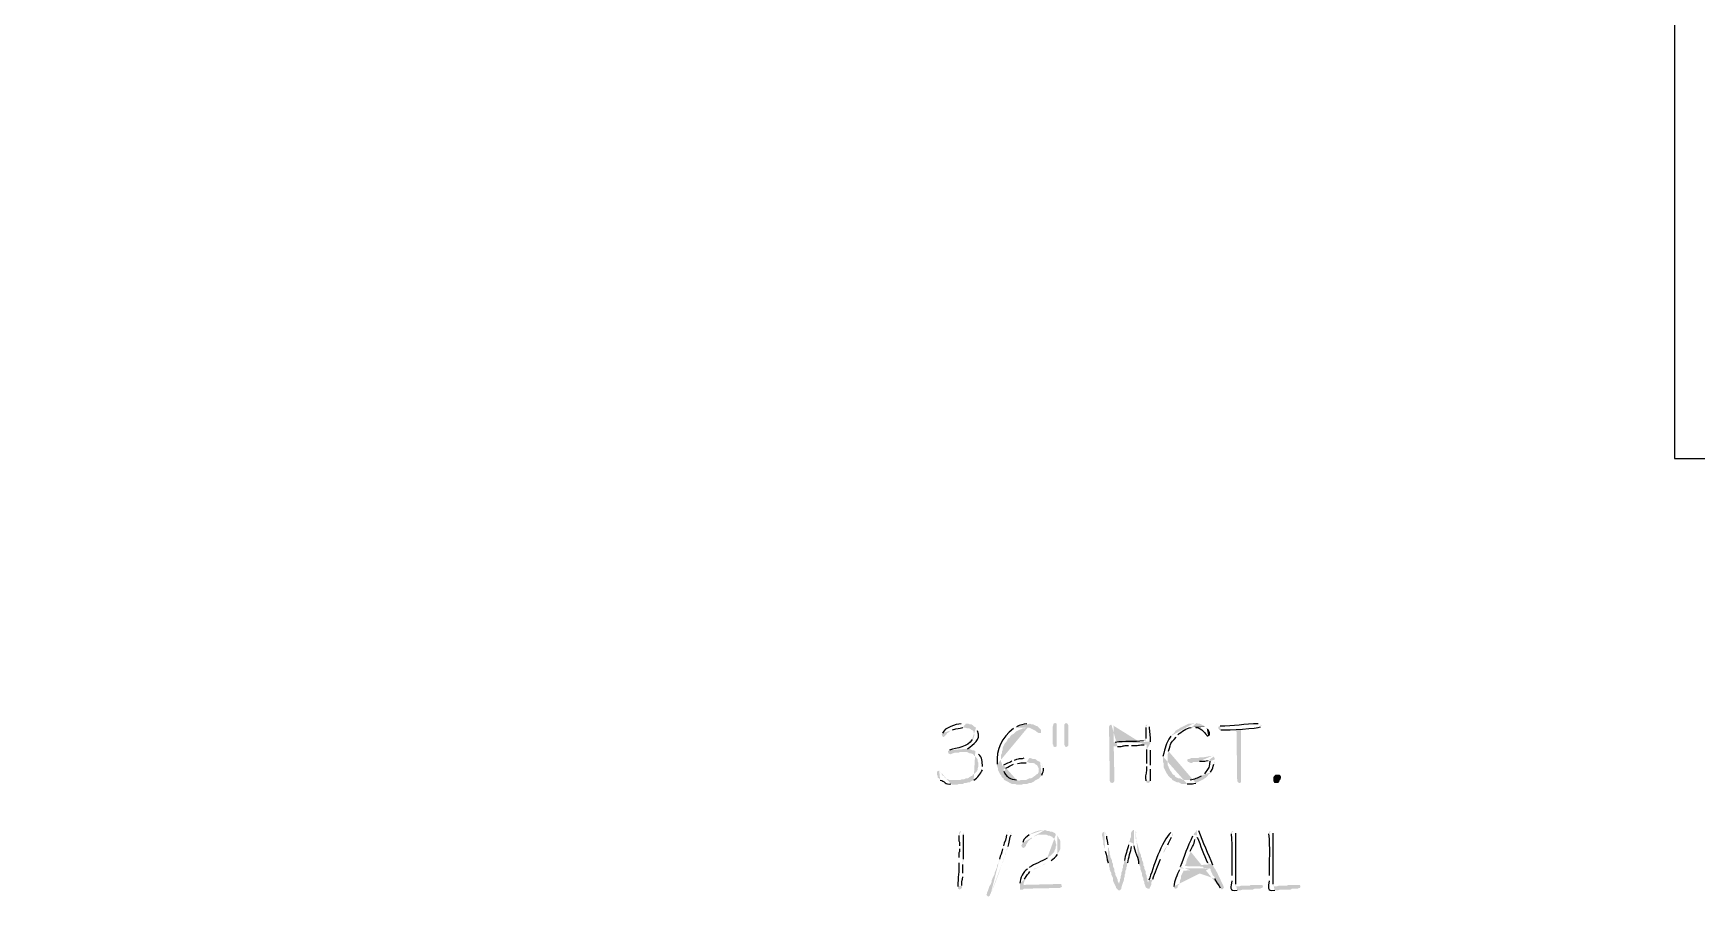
# Model space of a CAD drawing. Header units: inches. Extents: x -167 to 6071, y -6287 to -2731.
# Drawn here: x 229 to 342.4, y -5776.1 to -5716.6 of the extents above; entities that cross this region are included whole.
import ezdxf

# ---------------------------------------------------------------- set-up
doc = ezdxf.new("R2010")
doc.units = ezdxf.units.IN
doc.header["$LTSCALE"] = 96
doc.header["$MEASUREMENT"] = 0
doc.layers.add('PDF_Geometry', color=7, linetype='Continuous', true_color=0x4a4a4a)
doc.layers.add('PDF_Solid Fills', color=7, linetype='Continuous')

msp = doc.modelspace()

# ---------------------------------------------------------------- hatches: boundary and pattern name
at = {"layer": 'PDF_Solid Fills', "transparency": 33554559}
h = msp.add_hatch(color=256, dxfattribs=at)
h.paths.add_polyline_path([(292.44, -5763.67), (292.28, -5763.67)], flags=0)
h.paths.add_polyline_path([(291, -5764.31), (290.94, -5764.42), (291, -5764.52), (291.05, -5764.58), (291.1, -5764.58), (291.21, -5764.47), (291.26, -5764.42), (291.32, -5764.31), (291.42, -5764.26), (291.48, -5764.2), (291.69, -5764.1)], flags=0)
h.paths.add_polyline_path([(292.38, -5763.94), (293.29, -5763.94), (293.18, -5763.88), (293.13, -5763.83), (293.08, -5763.78), (292.97, -5763.72), (292.86, -5763.72), (292.76, -5763.67), (292.6, -5763.67)], flags=0)
h = msp.add_hatch(color=256, dxfattribs=at)
h.paths.add_polyline_path([(293.29, -5763.94), (292.49, -5763.94), (292.54, -5763.94), (292.7, -5763.99), (292.81, -5763.99), (292.92, -5764.04), (292.97, -5764.1), (293.02, -5764.1), (293.13, -5764.2), (293.13, -5764.31), (293.18, -5764.42), (293.18, -5764.47), (293.13, -5764.58), (293.13, -5764.68), (293.02, -5764.74)], flags=0)
h.paths.add_polyline_path([(291.48, -5765.48), (291.37, -5765.54), (291.37, -5765.59), (291.42, -5765.7), (291.53, -5765.75), (291.58, -5765.75), (291.69, -5765.7), (291.85, -5765.64), (292.12, -5765.64), (292.22, -5765.59), (292.44, -5765.59), (293.24, -5765.54), (293.13, -5765.48), (293.02, -5765.48), (292.81, -5765.38), (292.65, -5765.38), (292.7, -5765.38)], flags=0)
h.paths.add_polyline_path([(293.4, -5764.15), (293.34, -5764.04)], flags=0)
h = msp.add_hatch(color=256, dxfattribs=at)
h.paths.add_polyline_path([(295.96, -5763.94), (295.85, -5763.99)], flags=0)
h.paths.add_polyline_path([(294.73, -5766.44), (294.73, -5766.55), (295.05, -5766.55), (295.05, -5766.39), (295, -5766.28), (295, -5765.8), (295.05, -5765.7), (295.05, -5765.59), (295.1, -5765.48), (295.1, -5765.32), (295.26, -5765), (295.37, -5764.9), (295.48, -5764.68), (295.58, -5764.63), (295.64, -5764.52), (295.74, -5764.42), (295.85, -5764.36), (296.01, -5764.2), (296.22, -5764.1), (296.38, -5764.04), (296.49, -5763.99), (296.6, -5763.99), (296.7, -5763.94), (296.81, -5763.94)], flags=0)
h = msp.add_hatch(color=256, dxfattribs=at)
h.paths.add_polyline_path([(296.81, -5763.67), (296.76, -5763.67)], flags=0)
h.paths.add_polyline_path([(296.06, -5763.88), (295.96, -5763.94), (296.92, -5763.94), (297.34, -5764.15), (297.45, -5764.26), (297.5, -5764.26), (297.56, -5764.31), (297.72, -5764.31), (297.72, -5764.1), (297.45, -5763.83), (297.4, -5763.83), (297.18, -5763.72), (297.08, -5763.72), (296.97, -5763.67)], flags=0)
for points in [[(298.68, -5763.62), (298.57, -5763.67), (298.57, -5763.72), (298.52, -5763.88), (298.52, -5765.06), (298.57, -5765.11), (298.57, -5765.22), (298.68, -5765.27), (298.78, -5765.22), (298.78, -5763.67)], [(299.42, -5763.62), (299.32, -5763.72), (299.32, -5765.11), (299.37, -5765.22), (299.42, -5765.27), (299.53, -5765.22), (299.58, -5765.16), (299.58, -5763.78), (299.53, -5763.67)], [(311.37, -5764.04), (311.05, -5764.04), (311.1, -5767.56), (311.16, -5767.67), (311.26, -5767.72), (311.37, -5767.67), (311.37, -5767.56)], [(313.77, -5767.72), (313.66, -5767.72), (313.61, -5767.67), (313.56, -5767.56), (313.56, -5767.35), (313.61, -5767.24), (313.72, -5767.14), (313.98, -5767.14), (314.04, -5767.19), (314.09, -5767.3), (314.09, -5767.35), (314.04, -5767.51), (313.98, -5767.56), (313.98, -5767.62), (313.88, -5767.72)], [(299, -5774.6), (296.54, -5774.66), (296.28, -5774.66), (296.28, -5774.98), (296.49, -5774.98), (296.54, -5774.92), (298.94, -5774.87), (299, -5774.87), (299.1, -5774.82), (299.16, -5774.76), (299.1, -5774.66), (299.1, -5774.6)], [(312.65, -5774.66), (312.01, -5774.66), (311.96, -5774.71), (311.37, -5774.71), (311.26, -5774.76), (311, -5774.76), (312.86, -5774.76), (312.81, -5774.66), (312.76, -5774.66)], [(315.21, -5774.66), (314.57, -5774.66), (314.52, -5774.71), (313.93, -5774.71), (313.82, -5774.76), (313.56, -5774.76), (315.42, -5774.76), (315.37, -5774.66), (315.32, -5774.66)]]:
    msp.add_hatch(color=256, dxfattribs=at).paths.add_polyline_path(points)
h = msp.add_hatch(color=256, dxfattribs=at)
h.paths.add_polyline_path([(302.52, -5763.72), (302.41, -5763.78), (302.36, -5763.88), (302.41, -5767.56), (302.46, -5767.67), (302.57, -5767.72), (302.68, -5767.67), (302.73, -5767.56), (302.68, -5765.22), (302.94, -5765.22)], flags=0)
h.paths.add_polyline_path([(303.69, -5765.16), (303.9, -5765.16)], flags=0)
h.paths.add_polyline_path([(304.76, -5765.11), (304.92, -5765.11), (305.18, -5765), (302.68, -5764.95), (302.68, -5763.88), (302.62, -5763.78)], flags=0)
h = msp.add_hatch(color=256, dxfattribs=at)
h.paths.add_polyline_path([(304.97, -5763.72), (304.86, -5763.78), (304.86, -5763.94)], flags=0)
h.paths.add_polyline_path([(304.86, -5764.68), (304.86, -5764.84), (304.7, -5764.84)], flags=0)
h.paths.add_polyline_path([(302.78, -5764.95), (302.68, -5764.95), (305.18, -5765), (305.18, -5764.9)], flags=0)
h.paths.add_polyline_path([(305.13, -5763.88), (305.08, -5763.78)], flags=0)
h = msp.add_hatch(color=256, dxfattribs=at)
h.paths.add_polyline_path([(308.17, -5763.62), (308.12, -5763.62), (308.01, -5763.67), (307.8, -5763.67), (307.26, -5763.94), (307.21, -5763.94), (307.1, -5764.04), (306.89, -5764.15), (306.84, -5764.26), (306.57, -5764.52)], flags=0)
h.paths.add_polyline_path([(306.04, -5765.91), (306.04, -5766.28), (306.09, -5766.39), (306.09, -5766.66), (306.3, -5767.08), (306.36, -5767.14), (306.41, -5767.24), (306.52, -5767.35), (306.62, -5767.4), (306.68, -5767.51), (307, -5767.67), (307.1, -5767.67), (307.32, -5767.78), (307.69, -5767.78)], flags=0)
h.paths.add_polyline_path([(308.28, -5767.72), (308.7, -5767.51), (307.42, -5767.51), (307.21, -5767.4), (307.1, -5767.4), (307, -5767.35), (306.89, -5767.3), (306.84, -5767.19), (306.73, -5767.14), (306.68, -5767.08), (306.62, -5766.98), (306.57, -5766.92), (306.46, -5766.71), (306.41, -5766.6), (306.36, -5766.5), (306.36, -5765.75), (306.41, -5765.64), (306.41, -5765.54)], flags=0)
h.paths.add_polyline_path([(306.94, -5764.58), (307, -5764.52), (307.05, -5764.42)], flags=0)
h.paths.add_polyline_path([(307.96, -5763.94), (308.06, -5763.94), (308.17, -5763.88), (308.92, -5763.88), (308.86, -5763.83), (308.54, -5763.67), (308.44, -5763.67), (308.33, -5763.62)], flags=0)
h = msp.add_hatch(color=256, dxfattribs=at)
h.paths.add_polyline_path([(308.92, -5763.88), (308.17, -5763.88), (308.28, -5763.94)], flags=0)
h.paths.add_polyline_path([(309.13, -5764.52), (309.24, -5764.47), (309.24, -5764.26), (309.13, -5764.04), (309.02, -5763.99)], flags=0)
h = msp.add_hatch(color=256, dxfattribs=at)
h.paths.add_polyline_path([(312.6, -5763.67), (312.54, -5763.67)], flags=0)
h.paths.add_polyline_path([(309.93, -5763.83), (309.82, -5763.88), (309.82, -5763.99), (309.88, -5764.1), (309.98, -5764.1)], flags=0)
h.paths.add_polyline_path([(312.7, -5763.88), (312.76, -5763.78), (312.7, -5763.72)], flags=0)
h = msp.add_hatch(color=256, dxfattribs=at)
h.paths.add_polyline_path([(305.18, -5765), (304.92, -5765.11), (304.92, -5765.43)], flags=0)
h.paths.add_polyline_path([(304.92, -5766.39), (304.92, -5766.6)], flags=0)
h.paths.add_polyline_path([(304.86, -5767.56), (304.92, -5767.67), (305.02, -5767.72), (305.13, -5767.67), (305.18, -5767.56)], flags=0)
h.paths.add_polyline_path([(305.18, -5766.76), (305.18, -5766.5)], flags=0)
h.paths.add_polyline_path([(305.18, -5765.48), (305.18, -5765.11)], flags=0)
h = msp.add_hatch(color=256, dxfattribs=at)
h.paths.add_polyline_path([(293.24, -5765.54), (292.44, -5765.59), (292.65, -5765.59), (292.86, -5765.7), (292.97, -5765.7), (293.08, -5765.75), (293.18, -5765.86), (293.24, -5765.91), (293.34, -5766.02), (293.4, -5766.12), (293.4, -5766.23), (293.45, -5766.34), (293.45, -5766.6), (293.4, -5766.71), (293.4, -5766.82), (293.34, -5766.92), (293.18, -5767.08), (293.08, -5767.14), (293.02, -5767.24), (292.97, -5767.24), (292.86, -5767.3), (292.81, -5767.35), (292.7, -5767.4), (292.6, -5767.4), (292.49, -5767.46), (292.33, -5767.46), (292.22, -5767.51), (291.85, -5767.51), (293.02, -5767.56), (293.13, -5767.51)], flags=0)
h.paths.add_polyline_path([(293.72, -5766.82), (293.72, -5766.6)], flags=0)
h.paths.add_polyline_path([(293.45, -5765.75), (293.34, -5765.64)], flags=0)
h = msp.add_hatch(color=256, dxfattribs=at)
h.paths.add_polyline_path([(296.76, -5766.02), (296.54, -5766.02)], flags=0)
h.paths.add_polyline_path([(295.9, -5766.18), (295.85, -5766.18), (295.74, -5766.23)], flags=0)
h.paths.add_polyline_path([(295.16, -5766.5), (295.05, -5766.55), (294.73, -5766.55), (294.78, -5766.71), (294.78, -5766.82), (294.89, -5767.03), (294.94, -5767.14), (295, -5767.19), (295.05, -5767.3), (295.1, -5767.35), (295.16, -5767.4), (295.21, -5767.51), (295.32, -5767.56), (296.22, -5767.56), (296.06, -5767.51)], flags=0)
h.paths.add_polyline_path([(295.21, -5766.92), (295.16, -5766.82), (295.21, -5766.76), (295.32, -5766.71)], flags=0)
h.paths.add_polyline_path([(295.85, -5766.44), (295.96, -5766.44), (296.12, -5766.39)], flags=0)
h.paths.add_polyline_path([(296.7, -5766.34), (296.81, -5766.28), (297.66, -5766.28), (297.45, -5766.18), (297.4, -5766.12), (297.29, -5766.07), (297.13, -5766.07), (297.02, -5766.02), (296.92, -5766.02)], flags=0)
h = msp.add_hatch(color=256, dxfattribs=at)
h.paths.add_polyline_path([(309.4, -5765.86), (308.81, -5765.96), (308.54, -5765.96), (308.44, -5766.02), (307.96, -5766.02), (307.85, -5766.07), (307.74, -5766.07), (307.69, -5766.18), (307.74, -5766.28), (307.8, -5766.28), (307.9, -5766.34), (308.01, -5766.34), (308.12, -5766.28), (308.44, -5766.28), (308.54, -5766.23)], flags=0)
h.paths.add_polyline_path([(309.13, -5766.18), (309.24, -5766.18), (309.56, -5766.12), (309.56, -5766.02), (309.5, -5765.91)], flags=0)
h = msp.add_hatch(color=256, dxfattribs=at)
h.paths.add_polyline_path([(309.56, -5766.12), (309.24, -5766.18), (309.24, -5766.23)], flags=0)
h.paths.add_polyline_path([(308.86, -5767.08), (308.76, -5767.14), (308.76, -5767.19), (308.65, -5767.24)], flags=0)
h.paths.add_polyline_path([(307.9, -5767.51), (307.74, -5767.51), (308.7, -5767.51), (308.81, -5767.46), (308.86, -5767.4), (308.97, -5767.35), (309.08, -5767.24), (309.13, -5767.14), (309.24, -5767.08), (309.29, -5766.98)], flags=0)
h.paths.add_polyline_path([(309.5, -5766.44), (309.56, -5766.34), (309.56, -5766.23)], flags=0)
h = msp.add_hatch(color=256, dxfattribs=at)
h.paths.add_polyline_path([(290.78, -5766.87), (290.68, -5766.92), (290.62, -5766.92), (290.62, -5767.14), (290.68, -5767.24), (290.68, -5767.35), (290.78, -5767.4), (290.84, -5767.51)], flags=0)
h.paths.add_polyline_path([(291.58, -5767.78), (291.69, -5767.83), (292.01, -5767.83), (292.12, -5767.78), (292.38, -5767.78), (292.49, -5767.72), (292.6, -5767.72), (292.76, -5767.67), (292.86, -5767.67), (292.92, -5767.62), (293.02, -5767.56), (291.85, -5767.51), (291.48, -5767.51), (291.16, -5767.35), (291.1, -5767.24), (291, -5767.19), (290.94, -5767.08), (290.94, -5767.03), (290.84, -5766.92)], flags=0)
h = msp.add_hatch(color=256, dxfattribs=at)
h.paths.add_polyline_path([(297.66, -5766.28), (296.81, -5766.28), (296.92, -5766.34), (297.18, -5766.34), (297.29, -5766.39), (297.34, -5766.44), (297.45, -5766.5), (297.56, -5766.71), (297.56, -5766.98), (297.5, -5767.08), (297.4, -5767.14), (297.29, -5767.24), (297.18, -5767.3), (297.13, -5767.35), (297.02, -5767.4), (296.92, -5767.4), (296.7, -5767.51), (296.33, -5767.51), (296.22, -5767.56), (295.32, -5767.56), (295.74, -5767.78), (295.96, -5767.78), (296.06, -5767.83), (296.38, -5767.83), (296.54, -5767.78), (296.76, -5767.78), (296.92, -5767.72), (297.02, -5767.72), (297.24, -5767.62), (297.29, -5767.56), (297.61, -5767.4), (297.66, -5767.3), (297.77, -5767.19)], flags=0)
h.paths.add_polyline_path([(297.88, -5766.71), (297.82, -5766.6), (297.82, -5766.5), (297.77, -5766.39)], flags=0)
h = msp.add_hatch(color=256, dxfattribs=at)
h.paths.add_polyline_path([(292.28, -5770.98), (292.17, -5771.03), (292.12, -5771.19), (292.12, -5771.3)], flags=0)
h.paths.add_polyline_path([(292.17, -5771.99), (292.17, -5772.2)], flags=0)
h.paths.add_polyline_path([(292.12, -5772.79), (292.12, -5773.16)], flags=0)
h.paths.add_polyline_path([(292.06, -5774.76), (292.06, -5774.92), (292.17, -5774.98), (292.28, -5774.92), (292.33, -5774.87), (292.33, -5774.71)], flags=0)
h.paths.add_polyline_path([(292.38, -5774.12), (292.38, -5773.86)], flags=0)
h.paths.add_polyline_path([(292.38, -5773.27), (292.38, -5773), (292.44, -5772.9)], flags=0)
h.paths.add_polyline_path([(292.44, -5771.24), (292.44, -5771.14), (292.38, -5771.03)], flags=0)
h = msp.add_hatch(color=256, dxfattribs=at)
h.paths.add_polyline_path([(295.53, -5770.98), (295.48, -5771.03), (295.42, -5771.14), (295.37, -5771.24)], flags=0)
h.paths.add_polyline_path([(295.16, -5771.99), (295.16, -5772.1), (295.1, -5772.2)], flags=0)
h.paths.add_polyline_path([(294.89, -5772.9), (294.89, -5773), (294.73, -5773.32), (294.73, -5773.43), (294.68, -5773.54), (294.62, -5773.7), (294.57, -5773.8), (294.57, -5773.91), (294.46, -5774.12), (294.41, -5774.23), (294.36, -5774.34), (294.36, -5774.44), (294.3, -5774.6), (294.2, -5774.76), (294.09, -5775.08), (294.04, -5775.19), (294.04, -5775.3), (293.98, -5775.3), (294.04, -5775.4), (294.14, -5775.46), (294.2, -5775.4), (294.25, -5775.4), (294.25, -5775.3), (294.3, -5775.24)], flags=0)
h.paths.add_polyline_path([(294.3, -5775.24, 0.021773), (295.05, -5773.27)], flags=0)
h.paths.add_polyline_path([(295.05, -5773.27), (295.1, -5773.16), (295.16, -5773), (295.16, -5772.9), (295.26, -5772.68), (295.26, -5772.58), (295.32, -5772.47), (295.37, -5772.36), (295.37, -5772.26), (295.48, -5772.04)], flags=0)
h.paths.add_polyline_path([(295.69, -5771.24), (295.69, -5771.14), (295.64, -5771.03)], flags=0)
h = msp.add_hatch(color=256, dxfattribs=at)
h.paths.add_polyline_path([(298.73, -5771.24), (297.88, -5771.24), (298.09, -5771.24), (298.2, -5771.3), (298.3, -5771.3), (298.41, -5771.35), (298.52, -5771.4), (298.52, -5771.46), (298.62, -5771.51), (298.73, -5771.72), (298.73, -5771.83), (298.78, -5771.94), (298.73, -5772.04), (298.73, -5772.15), (298.62, -5772.36), (298.62, -5772.42), (298.52, -5772.52), (298.46, -5772.58), (298.36, -5772.68), (298.25, -5772.74), (298.25, -5772.79), (298.14, -5772.84)], flags=0)
h.paths.add_polyline_path([(296.92, -5773.48), (296.86, -5773.48), (296.81, -5773.59)], flags=0)
h.paths.add_polyline_path([(296.28, -5774.55), (296.28, -5774.66), (296.54, -5774.66), (296.54, -5774.55), (296.6, -5774.39), (296.6, -5774.28)], flags=0)
h.paths.add_polyline_path([(296.97, -5773.75), (297.18, -5773.64), (297.29, -5773.54), (297.4, -5773.54), (297.61, -5773.43), (297.66, -5773.38), (297.82, -5773.32), (297.93, -5773.27), (298.09, -5773.16), (298.41, -5773)], flags=0)
h.paths.add_polyline_path([(298.84, -5772.58), (298.89, -5772.47), (298.94, -5772.42), (299.05, -5772.2), (299.05, -5771.72), (299, -5771.56), (298.94, -5771.51), (298.89, -5771.4), (298.84, -5771.3)], flags=0)
h = msp.add_hatch(color=256, dxfattribs=at)
h.paths.add_polyline_path([(297.88, -5770.92, 0.133918), (296.92, -5771.24)], flags=0)
h.paths.add_polyline_path([(296.49, -5771.78), (296.38, -5771.99), (296.44, -5772.1), (296.54, -5772.15), (296.7, -5771.99), (296.7, -5771.94), (296.76, -5771.83), (296.81, -5771.78), (296.81, -5771.72), (296.97, -5771.56), (297.08, -5771.51), (297.13, -5771.4), (297.24, -5771.35), (297.29, -5771.35), (297.4, -5771.3), (297.5, -5771.24), (298.73, -5771.24), (298.68, -5771.14), (298.57, -5771.08), (298.46, -5771.03), (298.36, -5771.03), (298.25, -5770.98), (298.14, -5770.98), (297.98, -5770.92)], flags=0)
h = msp.add_hatch(color=256, dxfattribs=at)
h.paths.add_polyline_path([(302.04, -5771.03), (301.93, -5771.08), (301.88, -5771.19), (301.88, -5771.3), (301.93, -5771.46), (301.93, -5771.56), (301.98, -5771.67), (301.98, -5771.94), (302.04, -5771.99), (302.04, -5772.1), (302.09, -5772.2), (302.09, -5772.36)], flags=0)
h.paths.add_polyline_path([(302.3, -5773.16), (302.36, -5773.27), (302.36, -5773.38), (302.41, -5773.54), (302.41, -5773.64), (302.46, -5773.75), (302.52, -5773.86), (302.52, -5773.96), (302.57, -5774.07), (302.62, -5774.18), (302.62, -5774.34), (302.68, -5774.5), (302.84, -5774.82), (302.84, -5774.87), (303, -5775.03), (303.1, -5775.03), (303.21, -5774.92), (303.21, -5774.82), (303.26, -5774.66), (303.05, -5774.66), (303.05, -5774.6), (302.94, -5774.39), (302.94, -5774.28), (302.84, -5774.07), (302.78, -5773.96), (302.78, -5773.86), (302.73, -5773.75), (302.73, -5773.59), (302.62, -5773.38), (302.62, -5773.22), (302.57, -5773.11), (302.57, -5773), (302.46, -5772.79), (302.46, -5772.68), (302.41, -5772.58), (302.41, -5772.42), (302.36, -5772.31), (302.36, -5772.2), (302.3, -5772.1), (302.3, -5771.94)], flags=0)
h.paths.add_polyline_path([(302.2, -5771.35), (302.2, -5771.3), (302.14, -5771.14), (302.09, -5771.08)], flags=0)
h = msp.add_hatch(color=256, dxfattribs=at)
h.paths.add_polyline_path([(303.74, -5771.72), (303.69, -5771.83), (303.69, -5771.94)], flags=0)
h.paths.add_polyline_path([(303.42, -5773), (303.37, -5773.11), (303.37, -5773.22), (303.32, -5773.32), (303.32, -5773.48), (303.26, -5773.59), (303.26, -5773.7), (303.21, -5773.8), (303.21, -5773.91), (303.16, -5774.07), (303.16, -5774.18), (303.1, -5774.28), (303.1, -5774.39), (303.05, -5774.55), (303.05, -5774.66), (303.26, -5774.66), (303.37, -5774.34), (303.37, -5774.23), (303.42, -5774.12), (303.42, -5773.96), (303.48, -5773.86), (303.48, -5773.7), (303.53, -5773.59), (303.53, -5773.48), (303.58, -5773.38), (303.58, -5773.27), (303.64, -5773.16)], flags=0)
h.paths.add_polyline_path([(303.9, -5772.04), (304.01, -5771.83)], flags=0)
h = msp.add_hatch(color=256, dxfattribs=at)
h.paths.add_polyline_path([(304.06, -5770.92), (304.01, -5770.92), (303.9, -5771.03), (303.85, -5771.14), (303.85, -5771.4), (303.8, -5771.51), (303.8, -5771.62), (303.74, -5771.72), (304.01, -5771.83), (304.01, -5771.88), (304.06, -5771.99)], flags=0)
h.paths.add_polyline_path([(304.38, -5773.22), (304.49, -5773.43), (304.49, -5773.59), (304.54, -5773.7), (304.6, -5773.86), (304.6, -5773.96), (304.65, -5774.12), (304.7, -5774.18), (304.7, -5774.34), (304.76, -5774.44), (304.76, -5774.55), (304.81, -5774.66), (304.86, -5774.82), (304.92, -5774.87), (305.02, -5774.92), (305.13, -5774.92), (305.13, -5774.87), (305.24, -5774.66), (305.24, -5774.5), (305.02, -5774.5), (304.97, -5774.34), (304.97, -5774.23), (304.92, -5774.12), (304.92, -5774.02), (304.86, -5773.91), (304.86, -5773.75), (304.76, -5773.54), (304.76, -5773.43), (304.7, -5773.32), (304.7, -5773.16), (304.6, -5772.95), (304.6, -5772.84), (304.54, -5772.74), (304.54, -5772.63), (304.44, -5772.42), (304.33, -5771.99), (304.28, -5771.83), (304.22, -5771.72), (304.22, -5771.56), (304.17, -5771.51), (304.17, -5771.19), (304.22, -5771.08), (304.17, -5770.98)], flags=0)
h = msp.add_hatch(color=256, dxfattribs=at)
h.paths.add_polyline_path([(306.62, -5771.08), (306.57, -5771.08)], flags=0)
h.paths.add_polyline_path([(305.08, -5774.34), (305.02, -5774.5), (305.24, -5774.5), (305.34, -5774.28)], flags=0)
h.paths.add_polyline_path([(305.88, -5772.9), (306.09, -5772.47), (306.09, -5772.36), (306.2, -5772.15), (306.3, -5772.04), (306.36, -5771.94)], flags=0)
h.paths.add_polyline_path([(306.62, -5771.4), (306.73, -5771.24), (306.73, -5771.08)], flags=0)
h = msp.add_hatch(color=256, dxfattribs=at)
h.paths.add_polyline_path([(308.12, -5771.24), (308.06, -5771.35)], flags=0)
h.paths.add_polyline_path([(307.21, -5773.43), (307.16, -5773.54), (309.24, -5773.54), (309.29, -5773.59), (309.29, -5773.7), (309.34, -5773.8), (309.45, -5774.02), (309.56, -5774.12), (309.56, -5774.23)], flags=0)
h.paths.add_polyline_path([(309.93, -5774.87), (310.04, -5774.98), (310.14, -5774.92), (310.2, -5774.82), (309.72, -5773.8), (309.66, -5773.7), (309.61, -5773.59), (309.56, -5773.54), (309.5, -5773.43), (307.53, -5773.38), (307.64, -5773.16), (307.64, -5773.06), (307.69, -5772.9), (307.74, -5772.79), (307.8, -5772.68), (307.85, -5772.58), (307.85, -5772.52), (307.9, -5772.47), (307.9, -5772.36)], flags=0)
h.paths.add_polyline_path([(308.22, -5771.56), (308.33, -5771.46), (308.38, -5771.3)], flags=0)
h = msp.add_hatch(color=256, dxfattribs=at)
h.paths.add_polyline_path([(308.33, -5770.92), (308.28, -5770.98), (308.28, -5771.03), (308.22, -5771.08), (308.17, -5771.14), (308.12, -5771.24), (308.38, -5771.3), (308.38, -5771.4)], flags=0)
h.paths.add_polyline_path([(309.08, -5773.16), (309.13, -5773.27), (307.53, -5773.38), (309.5, -5773.43), (309.45, -5773.32)], flags=0)
h.paths.add_polyline_path([(308.49, -5770.98), (308.44, -5770.92)], flags=0)
h = msp.add_hatch(color=256, dxfattribs=at)
h.paths.add_polyline_path([(310.84, -5770.98), (310.73, -5771.03), (310.68, -5771.19)], flags=0)
h.paths.add_polyline_path([(310.73, -5774.02), (310.73, -5774.39)], flags=0)
h.paths.add_polyline_path([(311.1, -5775.03), (311.32, -5775.03), (311.48, -5774.98), (312.17, -5774.98), (312.28, -5774.92), (312.65, -5774.92), (312.76, -5774.87), (312.81, -5774.87), (312.86, -5774.76), (311, -5774.76), (311, -5774.6)], flags=0)
h.paths.add_polyline_path([(311, -5771.14), (310.94, -5771.03)], flags=0)
h = msp.add_hatch(color=256, dxfattribs=at)
h.paths.add_polyline_path([(313.4, -5770.98), (313.29, -5771.03), (313.24, -5771.19)], flags=0)
h.paths.add_polyline_path([(313.29, -5774.02), (313.29, -5774.39)], flags=0)
h.paths.add_polyline_path([(313.66, -5775.03), (313.88, -5775.03), (314.04, -5774.98), (314.73, -5774.98), (314.84, -5774.92), (315.21, -5774.92), (315.32, -5774.87), (315.37, -5774.87), (315.42, -5774.76), (313.56, -5774.76), (313.56, -5774.6)], flags=0)
h.paths.add_polyline_path([(313.56, -5771.14), (313.5, -5771.03)], flags=0)
h = msp.add_hatch(color=256, dxfattribs=at)
h.paths.add_polyline_path([(307.16, -5773.54), (307.16, -5773.64)], flags=0)
h.paths.add_polyline_path([(306.78, -5774.76), (306.78, -5774.87), (306.89, -5774.92), (306.94, -5774.92), (307.05, -5774.82), (307.05, -5774.71), (307.16, -5774.6), (307.21, -5774.39), (307.21, -5774.34), (307.26, -5774.23), (307.26, -5774.07), (307.32, -5773.96), (307.42, -5773.75), (307.42, -5773.7), (309.24, -5773.54)], flags=0)

# ---------------------------------------------------------------- linework, layer by layer
at = {"layer": 'PDF_Geometry', "color": 7}
msp.add_lwpolyline([(196.92, -5818.6), (196.92, -5581.11), (340.92, -5581.11), (340.92, -5745.59), (407.42, -5745.59), (407.42, -5734.07), (411.42, -5734.07), (411.42, -5730.6), (407.42, -5730.6), (407.42, -5714.6), (396.44, -5714.6), (396.44, -5718.07), (403.9, -5718.07), (403.9, -5742.07)], dxfattribs=at)
for points in [[(292.28, -5763.67), (291.9, -5763.72), (291.17, -5763.91), (291, -5764.31)], [(291.69, -5764.1), (292.02, -5763.96), (292.13, -5764.02), (292.38, -5763.94)], [(295.85, -5763.99), (295.01, -5764.64), (294.67, -5765.37), (294.73, -5766.44)], [(296.76, -5763.67), (296.52, -5763.7), (296.28, -5763.75), (296.06, -5763.88)], [(304.86, -5763.94), (304.86, -5764.18), (304.86, -5764.43), (304.86, -5764.68)], [(305.18, -5764.9), (305.22, -5764.42), (305.11, -5764.29), (305.13, -5763.88)], [(307.05, -5764.42), (307.32, -5764.22), (307.62, -5763.97), (307.96, -5763.94)], [(308.28, -5763.94), (308.76, -5763.95), (308.84, -5764.37), (309.13, -5764.52)], [(312.54, -5763.67), (311.65, -5763.65), (310.82, -5763.88), (309.93, -5763.83)], [(309.98, -5764.1), (310.58, -5764.1), (312.45, -5764), (312.7, -5763.88)], [(293.02, -5764.74), (292.75, -5765.3), (291.97, -5765.28), (291.48, -5765.48)], [(292.7, -5765.38), (293.13, -5765.05), (293.64, -5764.82), (293.4, -5764.15)], [(304.7, -5764.84), (304.07, -5764.93), (303.41, -5764.84), (302.78, -5764.95)], [(302.94, -5765.22), (303.4, -5765.25), (303.28, -5765.13), (303.69, -5765.16)], [(303.9, -5765.16), (304.4, -5765.2), (304.36, -5765.1), (304.76, -5765.11)], [(306.57, -5764.52), (306.16, -5765.15), (306.23, -5765.21), (306.04, -5765.91)], [(306.41, -5765.54), (306.64, -5764.87), (306.47, -5765.14), (306.94, -5764.58)], [(293.72, -5766.6), (293.72, -5766.3), (293.73, -5765.94), (293.45, -5765.75)], [(295.74, -5766.23), (295.52, -5766.35), (295.37, -5766.4), (295.16, -5766.5)], [(296.54, -5766.02), (296.17, -5766.16), (296.4, -5765.96), (295.9, -5766.18)], [(304.92, -5765.43), (304.92, -5765.75), (304.92, -5766.07), (304.92, -5766.39)], [(305.18, -5766.5), (305.18, -5766.16), (305.18, -5765.82), (305.18, -5765.48)], [(308.54, -5766.23), (308.94, -5766.26), (308.87, -5766.18), (309.13, -5766.18)], [(309.24, -5766.23), (309.16, -5766.84), (309.13, -5766.67), (308.86, -5767.08)], [(293.13, -5767.51), (293.4, -5767.36), (293.6, -5767.1), (293.72, -5766.82)], [(296.06, -5767.51), (295.69, -5767.53), (295.32, -5767.28), (295.21, -5766.92)], [(295.32, -5766.71), (295.49, -5766.62), (295.67, -5766.53), (295.85, -5766.44)], [(296.12, -5766.39), (296.4, -5766.37), (296.24, -5766.31), (296.7, -5766.34)], [(297.77, -5767.19), (297.86, -5766.94), (297.89, -5766.97), (297.88, -5766.71)], [(304.92, -5766.6), (304.95, -5767.11), (304.82, -5766.97), (304.86, -5767.56)], [(305.18, -5767.56), (305.18, -5767.3), (305.18, -5767.03), (305.18, -5766.76)], [(308.65, -5767.24), (308.4, -5767.37), (308.18, -5767.49), (307.9, -5767.51)], [(309.29, -5766.98), (309.48, -5766.64), (309.4, -5766.68), (309.5, -5766.44)], [(290.84, -5767.51), (291.16, -5767.59), (291.18, -5767.83), (291.58, -5767.78)], [(307.69, -5767.78), (308.15, -5767.8), (308, -5767.74), (308.28, -5767.72)], [(292.12, -5771.3), (292.08, -5771.86), (292.19, -5771.59), (292.17, -5771.99)], [(292.44, -5772.9), (292.44, -5772.34), (292.44, -5771.79), (292.44, -5771.24)], [(295.37, -5771.24), (295.39, -5771.41), (295.21, -5771.82), (295.16, -5771.99)], [(295.48, -5772.04), (295.53, -5771.9), (295.59, -5771.35), (295.69, -5771.24)], [(296.92, -5771.24), (296.73, -5771.44), (296.55, -5771.43), (296.49, -5771.78)], [(302.3, -5771.94), (302.3, -5771.73), (302.19, -5771.55), (302.2, -5771.35)], [(303.69, -5771.94), (303.6, -5772.3), (303.47, -5772.61), (303.42, -5773)], [(306.57, -5771.08), (305.95, -5771.66), (305.36, -5773.52), (305.08, -5774.34)], [(306.36, -5771.94), (306.45, -5771.76), (306.53, -5771.58), (306.62, -5771.4)], [(308.06, -5771.35), (307.69, -5772.06), (307.51, -5772.72), (307.21, -5773.43)], [(307.9, -5772.36), (308.08, -5771.98), (308.13, -5771.98), (308.22, -5771.56)], [(308.38, -5771.4), (308.6, -5771.98), (308.82, -5772.6), (309.08, -5773.16)], [(309.45, -5773.32), (309.14, -5772.54), (308.77, -5771.77), (308.49, -5770.98)], [(310.68, -5771.19), (310.78, -5772.07), (310.71, -5773.1), (310.73, -5774.02)], [(311, -5774.6), (311, -5773.45), (311, -5772.29), (311, -5771.14)], [(313.24, -5771.19), (313.34, -5772.07), (313.27, -5773.1), (313.29, -5774.02)], [(313.56, -5774.6), (313.56, -5773.45), (313.56, -5772.29), (313.56, -5771.14)], [(292.17, -5772.2), (292.19, -5772.54), (292.08, -5772.27), (292.12, -5772.79)], [(295.1, -5772.2), (295.04, -5772.51), (294.96, -5772.61), (294.89, -5772.9)], [(298.14, -5772.84), (297.75, -5773.07), (297.29, -5773.22), (296.92, -5773.48)], [(298.41, -5773), (298.56, -5772.88), (298.76, -5772.78), (298.84, -5772.58)], [(302.09, -5772.36), (302.2, -5772.62), (302.2, -5772.9), (302.3, -5773.16)], [(303.64, -5773.16), (303.68, -5772.78), (303.85, -5772.42), (303.9, -5772.04)], [(304.06, -5771.99), (304.07, -5772.32), (304.4, -5772.89), (304.38, -5773.22)], [(305.34, -5774.28), (305.5, -5773.82), (305.67, -5773.36), (305.88, -5772.9)], [(292.12, -5773.16), (292.15, -5773.78), (292.03, -5774.14), (292.06, -5774.76)], [(292.33, -5774.71), (292.3, -5774.25), (292.37, -5774.4), (292.38, -5774.12)], [(292.38, -5773.86), (292.38, -5773.66), (292.38, -5773.46), (292.38, -5773.27)], [(296.81, -5773.59), (296.49, -5773.74), (296.28, -5774.22), (296.28, -5774.55)], [(296.6, -5774.28), (296.73, -5773.95), (296.87, -5773.92), (296.97, -5773.75)], [(307.16, -5773.64), (306.98, -5773.98), (306.83, -5774.41), (306.78, -5774.76)], [(309.56, -5774.23), (309.67, -5774.46), (309.82, -5774.64), (309.93, -5774.87)], [(310.73, -5774.39), (310.68, -5774.78), (310.51, -5775.11), (311.1, -5775.03)], [(313.29, -5774.39), (313.24, -5774.78), (313.07, -5775.11), (313.66, -5775.03)]]:
    msp.add_open_spline(points, degree=3, dxfattribs=at)

doc.saveas('drawing.dxf')
